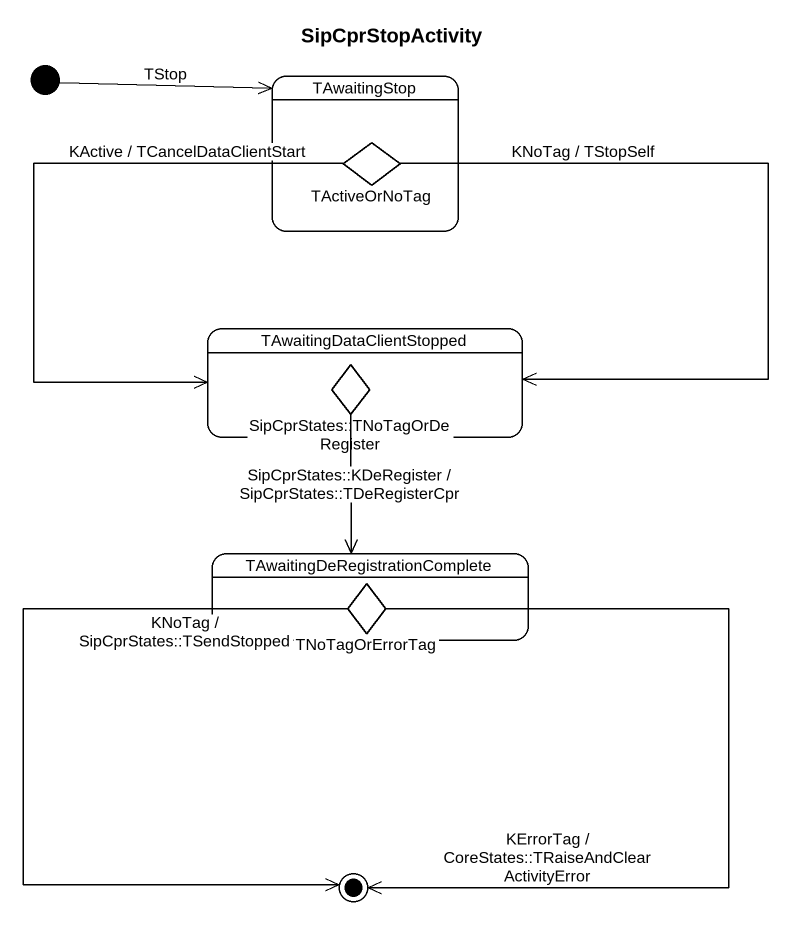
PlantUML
@startuml
title SipCprStopActivity
hide empty description
state TAwaitingStop {
  state TActiveOrNoTag <<choice>>
}
state TAwaitingDataClientStopped {
  state "SipCprStates::TNoTagOrDeRegister" as SipCprStates <<choice>>
}
state "TAwaitingDeRegistrationComplete" as TAwaitingDeRegistrationCompl {
  state TNoTagOrErrorTag <<choice>>
}
state final1 <<end>>
[*] -right-> TAwaitingStop : TStop
TActiveOrNoTag --> TAwaitingDataClientStopped : KNoTag / TStopSelf
TActiveOrNoTag --> TAwaitingDataClientStopped : KActive / TCancelDataClientStart
SipCprStates --> TAwaitingDeRegistrationCompl : SipCprStates::KDeRegister / SipCprStates::TDeRegisterCpr
TNoTagOrErrorTag --> final1 : KNoTag / SipCprStates::TSendStopped
TNoTagOrErrorTag --> final1 : KErrorTag / CoreStates::TRaiseAndClearActivityError
@enduml
